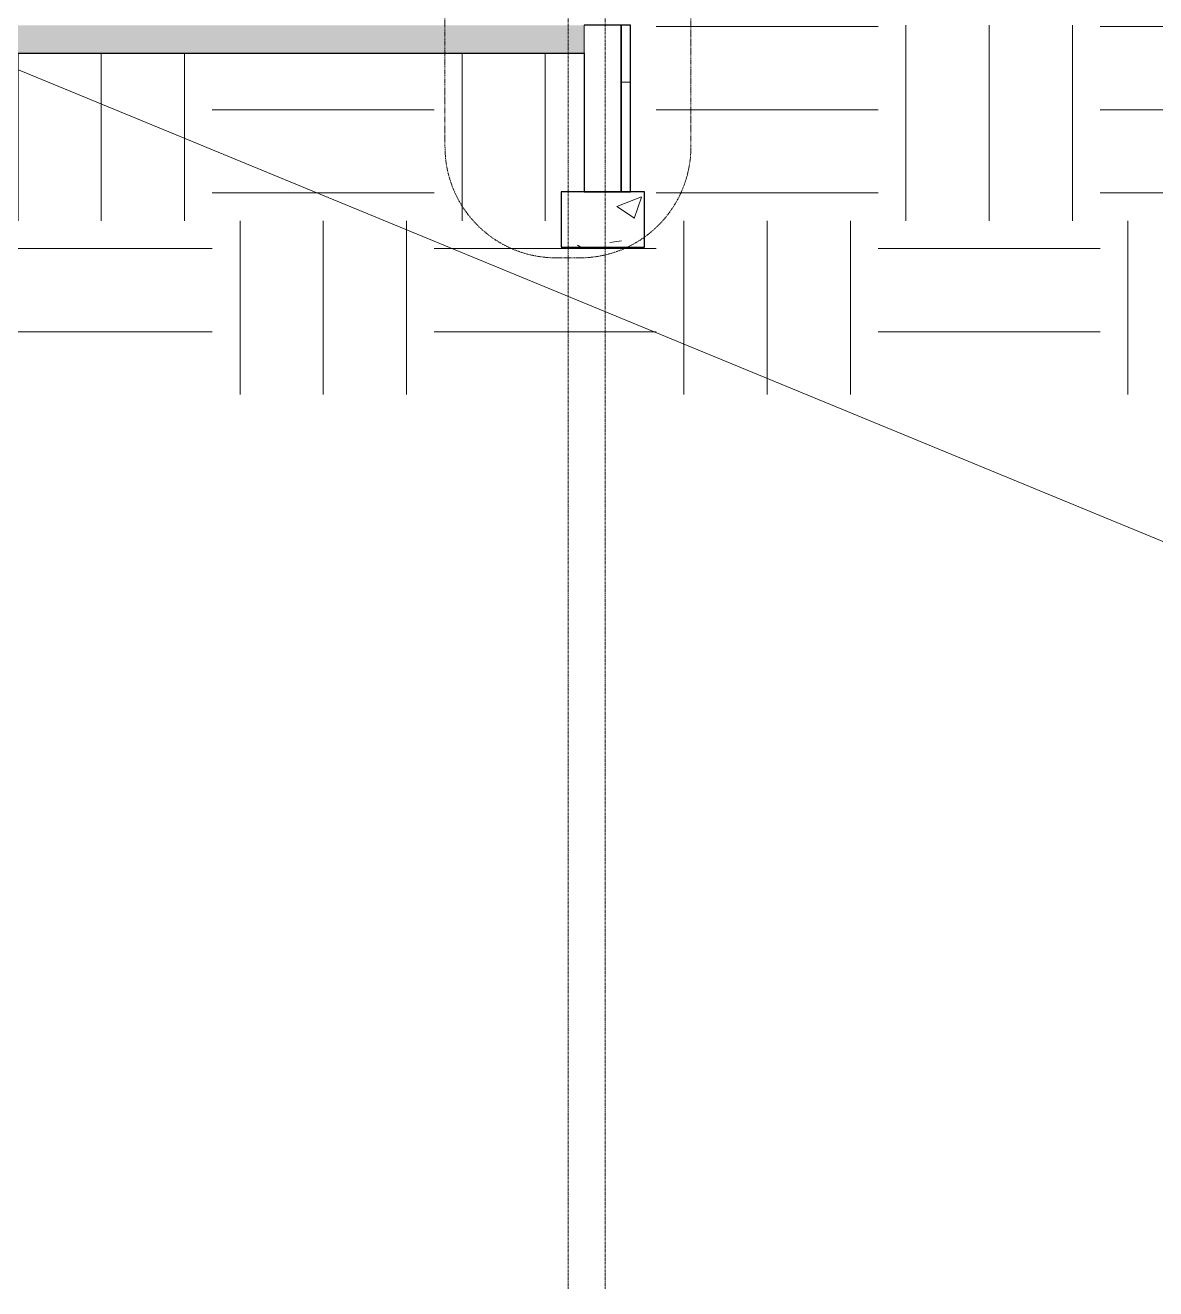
# Model space of a CAD drawing. Header units: inches. Extents: x 21380 to 98133, y -290 to 853.
# Drawn here: x 29336.9 to 29581.3, y -273.2 to 0 of the extents above; entities that cross this region are included whole.
import ezdxf

# ---------------------------------------------------------------- set-up
doc = ezdxf.new("R2010")
doc.units = ezdxf.units.IN
doc.header["$MEASUREMENT"] = 0
doc.linetypes.add('Dash Dot 3_16_', pattern=[0.3125, 0.1875, -0.0625, 0, -0.0625])
doc.linetypes.add('Grid Line 1_2_', pattern=[0.875, 0.5, -0.125, 0.125, -0.125])
for name, color, linetype, lineweight in [('A-ANNO-IDEN', 131, 'Continuous', 9), ('A-ANNO-SYMB', 150, 'Continuous', 9), ('A-FLOR', 192, 'Continuous', 9), ('A-FLOR-MCUT', 51, 'Continuous', 9), ('A-FLOR-PATT', 8, 'Continuous', 25), ('A-WALL', 113, 'Continuous', 9), ('A-WALL-PATT', 111, 'Continuous', 25), ('C-TOPO', 7, 'Continuous', 9), ('L-SITE-WALL', 31, 'Continuous', 9), ('S-FNDN', 32, 'Continuous', 9), ('S-GRID', 1, 'Continuous', 9)]:
    doc.layers.add(name, color=color, linetype=linetype, lineweight=lineweight)
pattern_1 = [(50, (22033.27, 107.706), (55.0854, -4.8198), [5.76, -63.36]), (355, (22033.27, 107.706), (-10.6557, 57.7685), [4.608, -50.688]), (100.451, (22037.863, 107.305), (44.4295, 52.9487), [4.895, -53.848]), (46.184, (22033.27, 123.066), (81.9644, -12.712), [8.64, -95.04]), (96.636, (22040.1, 122.01), (71.7815, 74.8124), [7.343, -80.772]), (351.184, (22033.27, 123.07), (71.782, 74.8124), [6.912, -76.032]), (21, (22040.95, 119.226), (45.842, -30.9215), [5.76, -63.36]), (326, (22040.95, 119.226), (18.687, 55.6915), [4.608, -50.688]), (71.451, (22044.77, 116.65), (64.529, 24.77), [4.895, -53.848]), (37.5, (22033.272, 107.706), (0.9339, 25.5668), [2.534, -47.539, 2.534, -48.922, -50.88]), (37.5, (22033.272, 107.706), (0.9339, 25.5668), [-101.53, 2.534, -48.346]), (7.5, (22033.272, 107.706), (20.20404, 30.2913), [2.534, -26.803, 2.534, -46.387, -19.392]), (7.5, (22033.272, 107.706), (20.20404, 30.2913), [-78.259, 2.534, -16.858]), (327.5, (22016.146, 107.706), (40.9978, -1.7324), [2.534, -16.666, 2.534, -57.37, -79.488]), (327.5, (22016.146, 107.706), (40.9978, -1.7324), [-79.104, 2.534, -76.954]), (317.5, (22008.466, 107.706), (44.7889, 7.6878), [2.534, -22.426, 2.534, -37.248, -56.448]), (317.5, (22008.466, 107.706), (44.7889, 7.6878), [-64.742, 2.534, -53.914])]

# ---------------------------------------------------------------- blocks, each defined once
blk = doc.blocks.new('Struct_Xcel_Sports Complex_rvt-2-Building Section - North_South looking East _ Clinic')
at = {"layer": 'A-FLOR-PATT', "lineweight": 9}
h = blk.add_hatch(dxfattribs=at)
h.set_pattern_fill('FP_24', style=0, pattern_type=2)
h.set_pattern_definition(pattern_1)
h.paths.add_polyline_path([(22104.33, -6), (22790.8, -6), (22790.8, 0), (20899.55, 0), (20899.55, -6), (21794.49, -6)], flags=0)
at = {"layer": 'S-FNDN'}
h = blk.add_hatch(dxfattribs=at)
h.set_pattern_fill('FP_24', color=256, style=0, pattern_type=2)
h.set_pattern_definition(pattern_1)
h.paths.add_polyline_path([(22785.8, -48), (22803.8, -48), (22803.8, -36), (22785.8, -36)], flags=0)
at = {"layer": 'A-FLOR', "color": 250, "lineweight": 25}
blk.add_line((20899.55, -6), (22790.8, -6), dxfattribs=at)
at = {"layer": 'A-FLOR-MCUT', "color": 7}
blk.add_line((22790.8, -6), (22790.8, 0), dxfattribs=at)
at = {"layer": 'A-WALL', "color": 7}
blk.add_line((22790.8, 0), (22790.8, -6), dxfattribs=at)
at = {"layer": 'L-SITE-WALL', "color": 250, "lineweight": 25}
for p, q in [((22798.8, 0), (22790.8, 0)), ((22798.8, -36), (22798.8, 0)), ((22790.8, -6), (22790.8, -36)), ((22790.8, -36), (22798.8, -36))]:
    blk.add_line(p, q, dxfattribs=at)
at = {"layer": 'S-FNDN', "color": 250, "lineweight": 25}
for p, q in [((22803.8, -36), (22785.8, -36)), ((22785.8, -36), (22785.8, -48)), ((22803.8, -48), (22803.8, -36)), ((22785.8, -48), (22803.8, -48))]:
    blk.add_line(p, q, dxfattribs=at)

msp = doc.modelspace()

# ---------------------------------------------------------------- hatches: boundary and pattern name
at = {"layer": 'A-WALL-PATT', "lineweight": 9}
h = msp.add_hatch(dxfattribs=at)
h.set_pattern_fill('FP_17', color=256, style=0, pattern_type=2)
h.set_pattern_definition([(0, (22033.272, 107.706), (0, 24), []), (90, (22033.272, 107.706), (-24, 1e-15), [])])
h.paths.add_polyline_path([(29465.75, -36), (29467.75, -36), (29467.75, 0), (29465.75, 0), (29465.75, -1.69)], flags=0)
at = {"layer": 'C-TOPO'}
h = msp.add_hatch(dxfattribs=at)
h.set_pattern_fill('FP_16', color=256, style=0, pattern_type=2)
h.set_pattern_definition([(0, (22033.27, 107.706), (48, 48), [48, -48]), (0, (22033.27, 125.706), (48, 48), [48, -48]), (0, (22033.27, 143.706), (48, 48), [48, -48]), (90, (22039.27, 149.706), (-48, 48), [48, -48]), (90, (22057.27, 149.706), (-48, 48), [48, -48]), (90, (22075.27, 149.706), (-48, 48), [48, -48])])
h.paths.add_polyline_path([(29669.36, -79.81), (29700.82, -79.81), (29700.82, 0), (29467.75, 0), (29467.75, -36), (29470.75, -36), (29470.75, -48), (29452.75, -48), (29452.75, -36), (29457.75, -36), (29457.75, -6), (27566.5, -6), (27566.5, -36), (27571.5, -36), (27571.5, -48), (27553.5, -48), (27553.5, -36), (27556.5, -36), (27556.5, 0), (27222.04, 0), (27222.04, -79.81), (29588.6, -79.81)], flags=0)
h.paths.add_polyline_path([(29218.55, -24), (29202.55, -24), (29202.55, -12), (29218.55, -12)], flags=0)

# ---------------------------------------------------------------- linework, layer by layer
at = {"layer": 'A-ANNO-IDEN', "color": 153}
msp.add_line((29282.37, 12.16), (29624.81, -128.87), dxfattribs=at)
at = {"layer": 'A-ANNO-SYMB', "linetype": 'Dash Dot 3_16_'}
for p, q in [((29427.63, 261.25), (29427.63, -26.28)), ((29480.81, -26.28), (29480.81, 261.25)), ((29451.63, -50.28), (29456.81, -50.28))]:
    msp.add_line(p, q, dxfattribs=at)
for centre, start, end in [((29451.63, -26.28), 180, 270), ((29456.81, -26.28), 270, 360)]:
    msp.add_arc(centre, 24, start, end, dxfattribs=at)
at = {"layer": 'L-SITE-WALL', "lineweight": 25}
for p, q in [((29465.75, 0), (29465.75, -36)), ((29467.75, 0), (29465.75, 0)), ((29467.75, -36), (29467.75, 0)), ((29465.75, -36), (29467.75, -36))]:
    msp.add_line(p, q, dxfattribs=at)
at = {"layer": 'S-GRID', "linetype": 'Grid Line 1_2_'}
for p, q in [((29454.25, -273.16), (29454.25, 738.66)), ((29454.25, -273.16), (29454.25, 738.66)), ((29462.25, -273.16), (29462.25, 738.66)), ((29462.25, -273.16), (29462.25, 738.66))]:
    msp.add_line(p, q, dxfattribs=at)

# ---------------------------------------------------------------- block references
at = {"color": 10, "lineweight": 5}
msp.add_blockref('Struct_Xcel_Sports Complex_rvt-2-Building Section - North_South looking East _ Clinic', (6666.94, 0), dxfattribs=at)

doc.saveas('drawing.dxf')
